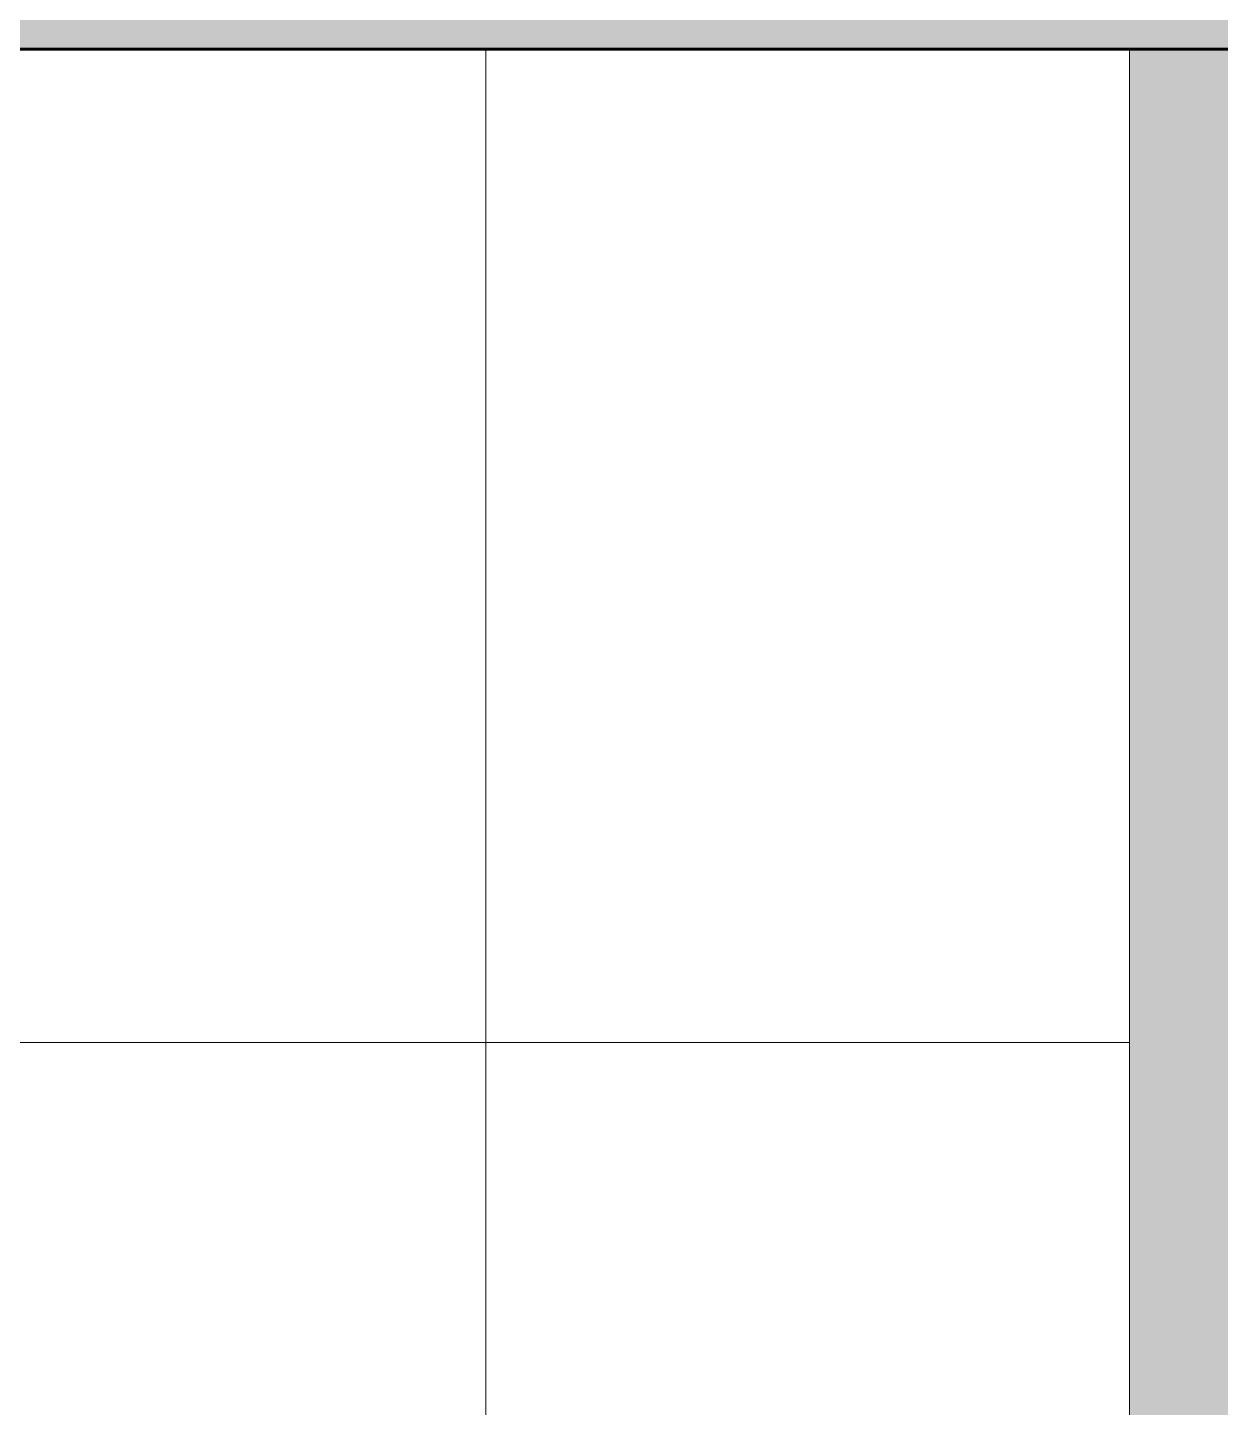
# Model space of a CAD drawing. Header units: inches. Extents: x -4169 to -1846, y 9706 to 12377.
# Drawn here: x -3830.953 to -3830.127, y 10389.887 to 10390.842 of the extents above; entities that cross this region are included whole.
import ezdxf

# ---------------------------------------------------------------- set-up
doc = ezdxf.new("R2010")
doc.units = ezdxf.units.IN
doc.header["$MEASUREMENT"] = 0
for name, color, linetype, lineweight in [('0-1', 7, 'Continuous', 5), ('0-2', 90, 'Continuous', 18), ('A-GENM-3', 50, 'Continuous', 60), ('A-GENM-4', 250, 'Continuous', 9), ('A-GENM-6', 252, 'Continuous', 9), ('A-GENM-7', 253, 'Continuous', 9)]:
    doc.layers.add(name, color=color, linetype=linetype, lineweight=lineweight)

# ---------------------------------------------------------------- blocks, each defined once
blk = doc.blocks.new('V-Series_EWC4_SPVU_RFA_2015 - 2ND AND 3RD FLOOR-2226480-ENLARGED RCP - 3RD FLOOR PLAN')
at = {"layer": 'A-GENM-6'}
h = blk.add_hatch(dxfattribs=at)
h.set_pattern_fill('FP_20', color=256, style=0, pattern_type=2)
h.set_pattern_definition([(0, (-3501.861, 12096.716), (0, -0.68), []), (270, (-3501.861, 12096.716), (-1, -6e-17), [])])
h.paths.add_polyline_path([(-3488.43743, 12088.05567), (-3488.36124, 12088.05567), (-3488.36124, 12092.3248), (-3515.36124, 12092.3248), (-3515.36124, 12088.05567), (-3497.94994, 12088.05567)], flags=0)
at = {"layer": 'A-GENM-7'}
for points in [[(-3488.36124, 12087.4019), (-3487.92374, 12087.4019), (-3487.92374, 12109.7144), (-3488.36124, 12109.7144), (-3488.36124, 12115.8394), (-3515.36124, 12115.8394), (-3515.36124, 12109.7144), (-3515.79874, 12109.7144), (-3515.79874, 12087.4019), (-3515.36124, 12087.4019), (-3515.36124, 12092.3248), (-3488.36124, 12092.3248), (-3488.36124, 12088.05567)], [(-3515.36124, 12087.4019), (-3488.36124, 12087.4019), (-3488.36124, 12088.05567), (-3515.36124, 12088.05567)]]:
    blk.add_hatch(color=256, dxfattribs=at).paths.add_polyline_path(points, flags=0)
at = {"layer": 'A-GENM-3'}
blk.add_line((-3488.36124, 12087.4019), (-3488.36124, 12092.3248), dxfattribs=at)
at = {"layer": 'A-GENM-4'}
blk.add_line((-3488.36124, 12088.05567), (-3515.36124, 12088.05567), dxfattribs=at)
blk = doc.blocks.new('CTR - 1st Phase - Shell_rvt-1-ENLARGED RCP - 3RD FLOOR PLAN')
at = {"layer": '0-2', "rotation": 90.00000000000007}
blk.add_blockref('V-Series_EWC4_SPVU_RFA_2015 - 2ND AND 3RD FLOOR-2226480-ENLARGED RCP - 3RD FLOOR PLAN', (8257.86566, 13879.18813), dxfattribs=at)

msp = doc.modelspace()

# ---------------------------------------------------------------- block references
at = {"layer": '0-1'}
msp.add_blockref('CTR - 1st Phase - Shell_rvt-1-ENLARGED RCP - 3RD FLOOR PLAN', (0, 0), dxfattribs=at)

doc.saveas('drawing.dxf')
